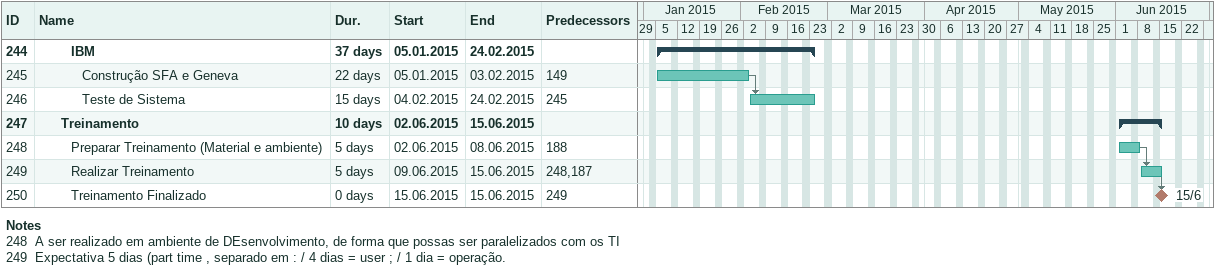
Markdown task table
| ID | Level | Task | Duration | Start | Finish | Predecessors |
|---|---|---|---|---|---|---|
| 244 | 4 | **IBM** | 37d | 2015-01-05 | 2015-02-24 |  |
| 245 | 5 | Construção SFA e Geneva | 22d | 2015-01-05 | 2015-02-03 | 149 |
| 246 | 5 | Teste de Sistema | 15d | 2015-02-04 | 2015-02-24 | 245 |
| 247 | 3 | **Treinamento** | 10d | 2015-06-02 | 2015-06-15 |  |
| 248 | 4 | Preparar Treinamento (Material e ambiente) | 5d | 2015-06-02 | 2015-06-08 | 188 |
| 249 | 4 | Realizar Treinamento | 5d | 2015-06-09 | 2015-06-15 | 248, 187 |
| 250 | 4 | Treinamento Finalizado | 0d | 2015-06-15 | 2015-06-15 | 249 |

Notes
- 248: A ser realizado em ambiente de DEsenvolvimento, de forma que possas ser paralelizados com os TI
- 249: Expectativa 5 dias (part time , separado em : / 4 dias = user ; / 1 dia = operação.
